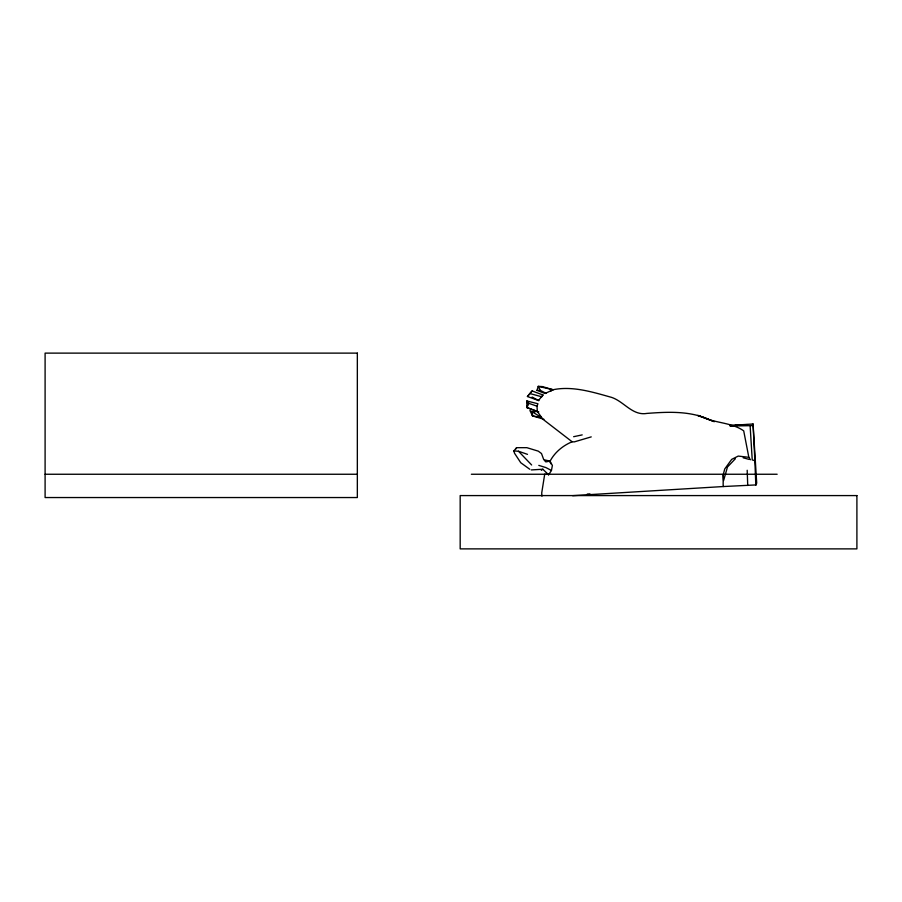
<?xml version="1.0" encoding="UTF-8"?>
<svg xmlns="http://www.w3.org/2000/svg" width="902" height="902" viewBox="0 0 902 902"><rect width="100%" height="100%" fill="white"/><g stroke="black" fill="none" stroke-linecap="round" stroke-linejoin="round"><path stroke-width="1.35" d="M572.623 495.672L723.145 486.55L723.201 474.835L724.723 468.995L731.68 459.377L738.231 456.085L748.829 457.303L750.419 459.761M544.718 474.114L541.719 492.966L541.944 496.179M546.24 473.234L548.619 474.79L551.438 470.483L552.385 465.477L550.006 461.091L543.771 459.727L541.493 453.537L538.28 451.147L526.847 447.674L516.609 447.685L513.813 450.932L514.58 453.334L520.758 462.737L529.767 469.254M729.819 425.496L753.057 423.985L754.861 460.685L752.234 459.93L750.114 425.676L730.068 426.015M541.707 417.57L529.936 410.5L532.518 415.89L541.707 417.57L537.321 411.447L526.903 407.557L527.501 405.449M546.048 393.34L540.242 390.318L538.223 386.36L553.061 389.732L545.045 393.52L536.994 390.34L538.223 386.36L542.35 386.575L553.061 389.732C572.522 385.706 592.896 392.156 611.669 397.41C624.15 401.604 632.482 415.957 646.926 413.409C668.123 411.808 690.357 410.692 710.099 419.949C721.25 423.185 734.217 424.098 743.71 430.863L748.829 457.303M543.94 419.295L532.518 415.89L532.056 412.034L537.321 411.447L537.006 406.182L537.919 403.758L526.847 400.962L526.903 407.557L538.787 411.932M526.903 407.557L528.831 403.352L526.847 400.962L527.478 403.25M541.989 396.688L542.97 394.963L532.112 390.938L527.422 396.508L538.889 400.657L532.112 397.06M549.758 461.813C554.324 452.68 562.758 445.611 572.15 441.777L574.292 441.879L591.238 436.884M527.422 396.508L532.112 390.938M515.831 448.959L516.609 447.685M538.787 400.138L542.97 394.963M735.356 458.746L727.463 467.033L723.607 480.529L723.201 474.835M541.335 470.37L542.846 469.232L548.619 474.79M550.784 391.062L553.061 389.732M573.638 436.703L582.207 434.888M723.145 486.55L756.192 484.915L756.699 482.942L753.057 423.985M730.699 425.699L747.296 424.628L736.111 425.09M750.114 425.676L752.685 425.507M587.27 494.048L589.931 493.879M531.289 469.931L542.846 469.232M536.994 390.34L540.242 390.318M45.1 474.249L357.339 474.249M471.363 474.249L777.152 474.249M513.813 450.932L518.481 451.237L527.501 454.36M530.489 393.712L541.504 396.711M743.124 457.765L749.201 459.434M538.787 465.387L545.913 467.586L551.438 470.483M528.831 403.352L537.006 406.182M542.778 419.137L572.15 441.777M518.481 451.237L531.639 464.981M544.458 460.448L545.834 461.903L550.006 461.091L550.739 463.775M754.861 460.685L755.82 484.972M747.194 470.269L747.724 485.49M532.394 413.939L532.518 415.89M357.339 353.122L45.1 353.122L45.1 497.543L357.339 497.543L357.339 353.122M856.9 495.581L460.178 495.581L460.178 548.878L856.9 548.878L856.9 495.581M702.996 417.367L697.753 415.405L714.35 421.651L702.996 417.367"/></g></svg>
